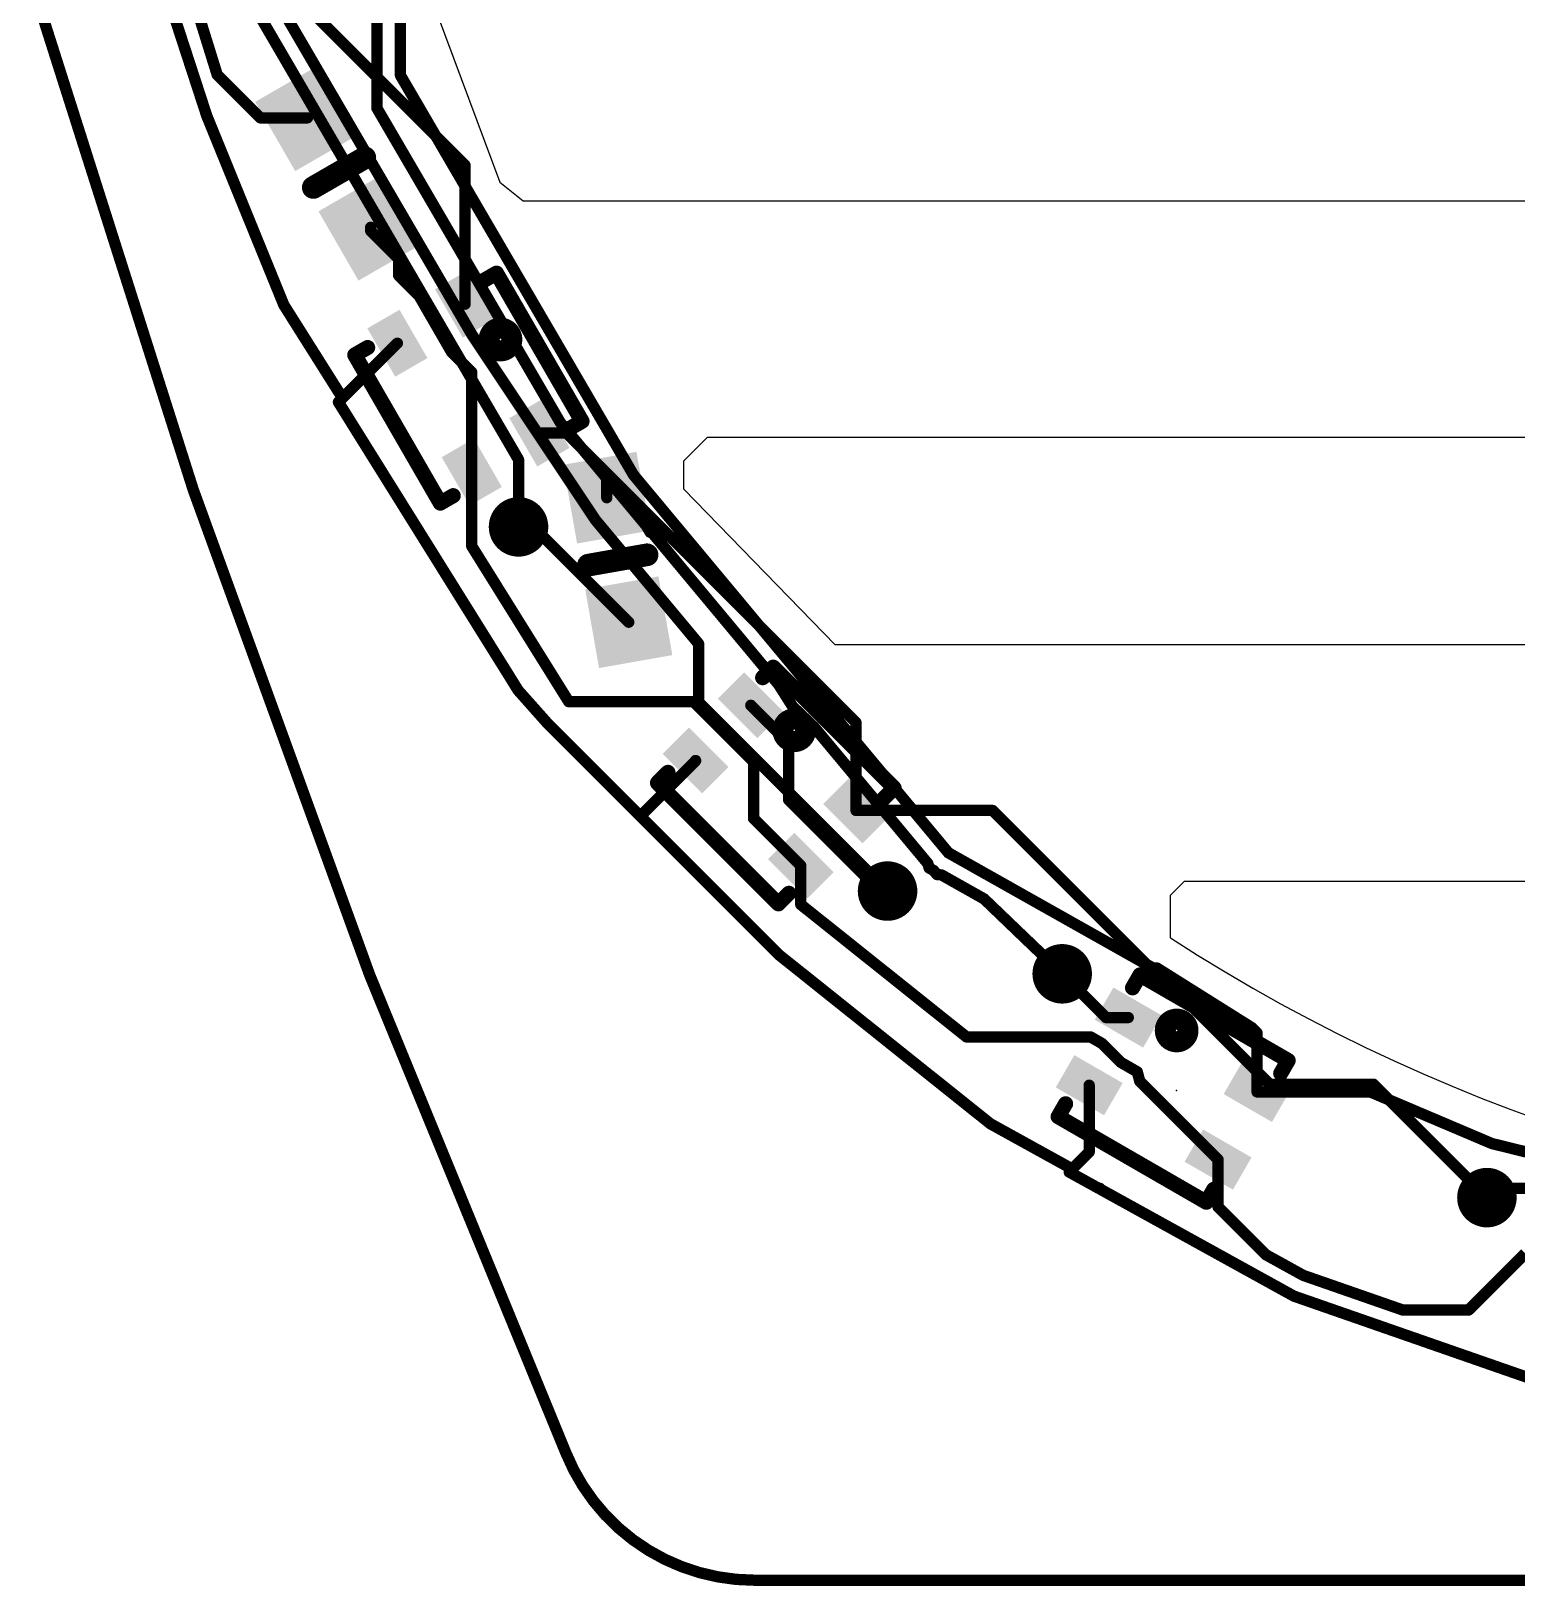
# Model space of a CAD drawing. Extents: x -74 to 74, y -25 to 38.
# Drawn here: x 7.92 to 27.9, y -25.48 to -4.57 of the extents above; entities that cross this region are included whole.
import ezdxf

# ---------------------------------------------------------------- set-up
doc = ezdxf.new("R2010")
doc.units = 0
for name, color, linetype in [('1', 12, 'CONTINUOUS'), ('16', 132, 'CONTINUOUS'), ('18', 110, 'CONTINUOUS'), ('20', 3, 'CONTINUOUS'), ('21', 40, 'CONTINUOUS'), ('23', 40, 'CONTINUOUS')]:
    doc.layers.add(name, color=color, linetype=linetype)

# ---------------------------------------------------------------- blocks, each defined once
blk = doc.blocks.new('RECT')
blk.add_solid([(-0.5, -0.5), (0.5, -0.5), (-0.5, 0.5), (0.5, 0.5)])
blk = doc.blocks.new('ROUNDV')
at = {"const_width": 0.5}
blk.add_lwpolyline([(0, -0.25, 1), (0, 0.25, 1), (0, -0.25)], format="xyb", dxfattribs=at)

msp = doc.modelspace()

# ---------------------------------------------------------------- linework, layer by layer
at = {"layer": '1', "const_width": 0.1524}
for points in [[(10.287, -5.715), (9.4018, -3.0042)], [(10.4268, -5.1613), (9.7893, -3.1089)], [(13.7582, -6.3776), (11.4718, -4.0912)], [(11.0064, -5.7409), (10.4268, -5.1613)], [(11.3224, -8.256), (10.287, -5.715)], [(11.64, -5.7409), (11.0064, -5.7409)], [(13.7582, -8.2457), (13.7582, -6.3776)], [(12.49, -7.2594), (12.49, -7.2131)], [(12.8652, -7.6346), (12.49, -7.2594)], [(12.8652, -7.8569), (12.8652, -7.6346)], [(13.1393, -8.131), (12.8652, -7.8569)], [(13.5785, -8.8917), (13.1393, -8.131)], [(12.1115, -9.508), (11.3224, -8.256)], [(12.8488, -8.7707), (12.1115, -9.508)], [(13.8488, -9.162), (13.5785, -8.8917)], [(13.8488, -10.5027), (13.8488, -9.162)], [(12.1115, -9.508), (12.0567, -9.5628)], [(12.0567, -9.5628), (12.0813, -9.6022)], [(12.0813, -9.6022), (14.4728, -13.4376)], [(14.7582, -9.9777), (15.1212, -9.9777)], [(15.1212, -9.9777), (15.6845, -10.541)], [(13.8488, -10.5027), (13.8488, -11.4991)], [(15.6639, -10.5616), (15.6845, -10.541)], [(15.6639, -10.8469), (15.6639, -10.5616)], [(15.6845, -10.541), (19.0145, -13.871)], [(14.6775, -11.2395), (14.4775, -11.2395)], [(15.9591, -12.5211), (14.6775, -11.2395)], [(13.8488, -11.4991), (15.152, -13.589)], [(14.4728, -13.4376), (14.8791, -13.8944)], [(15.152, -13.589), (16.8275, -13.589)], [(16.8275, -13.589), (17.637, -14.3985)], [(17.6003, -13.6378), (18.1083, -14.1458)], [(19.0145, -13.871), (19.0145, -15.052)], [(14.8791, -13.8944), (16.1134, -15.1286)], [(18.1083, -14.1458), (18.1083, -14.9078)], [(16.8578, -14.3842), (16.1134, -15.1286)], [(16.8578, -14.3803), (16.8578, -14.3842)], [(17.637, -14.3985), (17.637, -15.1595)], [(19.3358, -16.1354), (18.1083, -14.9078)], [(19.0145, -15.052), (20.8522, -15.052)], [(20.8522, -15.052), (22.9706, -17.1704)], [(16.1134, -15.1286), (17.9715, -16.9868)], [(17.637, -15.1595), (18.272, -15.7945)], [(18.272, -15.7945), (18.272, -16.3166)], [(19.4383, -16.1354), (19.3358, -16.1354)], [(18.272, -16.3166), (20.4989, -18.0958)], [(17.9715, -16.9868), (20.8231, -19.2651)], [(22.9706, -17.1704), (23.0604, -17.1704)], [(23.0604, -17.1704), (24.3295, -17.9678)], [(22.3741, -17.8358), (21.7861, -17.2478)], [(22.6742, -17.8358), (22.3741, -17.8358)], [(24.3295, -17.9678), (24.4062, -18.0445)], [(24.4062, -18.0445), (24.4062, -18.8358)], [(20.4989, -18.0958), (21.9829, -18.0958)], [(21.9829, -18.0958), (21.9846, -18.0975)], [(21.9846, -18.0975), (22.1702, -18.0975)], [(22.1702, -18.0975), (22.3201, -18.1841)], [(22.3201, -18.1841), (22.5737, -18.4376)], [(22.5737, -18.4376), (22.7952, -18.5655)], [(22.7952, -18.5655), (22.8295, -18.6934)], [(22.1492, -18.7452), (22.1492, -19.6438)], [(22.8295, -18.6934), (23.8812, -19.7452)], [(24.4062, -18.8358), (25.9285, -18.8358)], [(25.9285, -18.8358), (27.562, -19.5292)], [(20.8231, -19.2651), (21.9214, -19.8716)], [(22.1492, -19.6438), (21.9214, -19.8716)], [(27.562, -19.5292), (29.9642, -20.1217)], [(21.9214, -19.8716), (21.8804, -19.9125)], [(21.8804, -19.9125), (22.2734, -20.1295)], [(23.8812, -19.7452), (23.8812, -20.3823)], [(22.2734, -20.1295), (22.2885, -20.1295)], [(22.2885, -20.1295), (22.3071, -20.1481)], [(27.4955, -20.2565), (27.6199, -20.1321)], [(27.6199, -20.1321), (28.2367, -20.1321)], [(22.3071, -20.1481), (24.9019, -21.581)], [(23.8812, -20.3823), (24.5218, -21.0229)], [(24.5218, -21.0229), (25.0265, -21.3016)], [(27.2497, -21.7676), (28.0103, -21.007)], [(25.0265, -21.3016), (26.3651, -21.7676)], [(24.9019, -21.581), (28.1934, -22.7267)], [(26.3651, -21.7676), (27.2497, -21.7676)]]:
    msp.add_lwpolyline(points, dxfattribs=at)
at = {"layer": '1', "const_width": 0.0762}
for points in [[(10.4538, -5.1344, 1), (10.3999, -5.1883)], [(10.3905, -5.1726, 1), (10.4632, -5.15)], [(10.3223, -5.7006, 1), (10.2517, -5.7294)], [(10.2508, -5.7268, 1), (10.3232, -5.7032)], [(11.0064, -5.7028, 1), (11.0064, -5.779)], [(10.9795, -5.7678, 1), (11.0333, -5.7139)], [(11.64, -5.779, 1), (11.64, -5.7028)], [(13.7963, -6.3776, 1), (13.7201, -6.3776)], [(13.7312, -6.4046, 1), (13.7851, -6.3507)], [(12.5281, -7.2131, 1), (12.4519, -7.2131)], [(12.5169, -7.2325, 1), (12.4631, -7.2864)], [(12.4519, -7.2594, 1), (12.5281, -7.2594)], [(12.9033, -7.6346, 1), (12.8271, -7.6346)], [(12.8382, -7.6616, 1), (12.8921, -7.6077)], [(12.8921, -7.8299, 1), (12.8382, -7.8838)], [(12.8271, -7.8569, 1), (12.9033, -7.8569)], [(13.1723, -8.1119, 1), (13.1063, -8.15)], [(13.1124, -8.1579, 1), (13.1663, -8.1041)], [(11.3546, -8.2357, 1), (11.2902, -8.2763)], [(11.2871, -8.2704, 1), (11.3577, -8.2416)], [(13.7201, -8.2457, 1), (13.7963, -8.2457)], [(12.8758, -8.7976, 1), (12.8219, -8.7437)], [(13.6055, -8.8648, 1), (13.5516, -8.9187)], [(13.5455, -8.9108, 1), (13.6115, -8.8727)], [(13.8869, -9.162, 1), (13.8107, -9.162)], [(13.8219, -9.189, 1), (13.8758, -9.1351)], [(12.089, -9.5426, 1), (12.0244, -9.583)], [(12.0298, -9.5359, 1), (12.0837, -9.5897)], [(12.1136, -9.5821, 1), (12.049, -9.6224)], [(12.049, -9.6224, 1), (12.1136, -9.5821)], [(12.0846, -9.4811, 1), (12.1384, -9.5349)], [(12.0793, -9.5283, 1), (12.1437, -9.4877)], [(12.1384, -9.5349, 1), (12.0846, -9.4811)], [(14.7582, -9.9396, 1), (14.7582, -10.0158)], [(15.1482, -9.9508, 1), (15.0943, -10.0047)], [(15.1212, -10.0158, 1), (15.1212, -9.9396)], [(13.8869, -10.5027, 1), (13.8107, -10.5027)], [(13.8107, -10.5027, 1), (13.8869, -10.5027)], [(15.702, -10.5616, 1), (15.6258, -10.5616)], [(15.637, -10.5347, 1), (15.6908, -10.5885)], [(15.7114, -10.5141, 1), (15.6576, -10.5679)], [(15.7114, -10.5679, 1), (15.6576, -10.5141)], [(15.6576, -10.5679, 1), (15.7114, -10.5141)], [(15.6258, -10.8469, 1), (15.702, -10.8469)], [(14.4775, -11.2014, 1), (14.4775, -11.2776)], [(14.7045, -11.2126, 1), (14.6506, -11.2664)], [(14.6775, -11.2776, 1), (14.6775, -11.2014)], [(13.8812, -11.4789, 1), (13.8165, -11.5192)], [(13.8107, -11.4991, 1), (13.8869, -11.4991)], [(15.9322, -12.548, 1), (15.986, -12.4941)], [(14.5012, -13.4123, 1), (14.4443, -13.463)], [(14.4405, -13.4578, 1), (14.5051, -13.4175)], [(15.152, -13.5509, 1), (15.152, -13.6271)], [(15.1196, -13.6092, 1), (15.1843, -13.5688)], [(16.8544, -13.5621, 1), (16.8006, -13.6159)], [(16.8275, -13.6271, 1), (16.8275, -13.5509)], [(17.6272, -13.6109, 1), (17.5733, -13.6648)], [(19.0526, -13.871, 1), (18.9764, -13.871)], [(14.9061, -13.8674, 1), (14.8522, -13.9213)], [(14.8507, -13.9197, 1), (14.9076, -13.869)], [(18.9875, -13.8979, 1), (19.0414, -13.844)], [(18.1464, -14.1458, 1), (18.0702, -14.1458)], [(18.0813, -14.1728, 1), (18.1352, -14.1189)], [(16.8959, -14.3803, 1), (16.8197, -14.3803)], [(16.8197, -14.3842, 1), (16.8959, -14.3842)], [(16.8847, -14.4111, 1), (16.8309, -14.3573)], [(17.6751, -14.3985, 1), (17.5989, -14.3985)], [(17.6101, -14.4255, 1), (17.664, -14.3716)], [(18.1352, -14.8809, 1), (18.0813, -14.9348)], [(18.0702, -14.9078, 1), (18.1464, -14.9078)], [(19.0145, -15.0139, 1), (19.0145, -15.0901)], [(18.9764, -15.052, 1), (19.0526, -15.052)], [(20.8792, -15.0251, 1), (20.8253, -15.079)], [(20.8522, -15.0901, 1), (20.8522, -15.0139)], [(16.1403, -15.1017, 1), (16.0864, -15.1556)], [(16.0864, -15.1017, 1), (16.1403, -15.1556)], [(16.0864, -15.1556, 1), (16.1403, -15.1017)], [(17.664, -15.1325, 1), (17.6101, -15.1864)], [(17.5989, -15.1595, 1), (17.6751, -15.1595)], [(18.3101, -15.7945, 1), (18.2339, -15.7945)], [(18.2451, -15.8214, 1), (18.299, -15.7675)], [(19.3358, -16.0973, 1), (19.3358, -16.1735)], [(19.3089, -16.1623, 1), (19.3628, -16.1084)], [(19.4383, -16.1735, 1), (19.4383, -16.0973)], [(18.2958, -16.2868, 1), (18.2482, -16.3464)], [(18.2339, -16.3166, 1), (18.3101, -16.3166)], [(17.9953, -16.957, 1), (17.9478, -17.0165)], [(17.9446, -17.0137, 1), (17.9985, -16.9598)], [(22.9706, -17.1323, 1), (22.9706, -17.2085)], [(22.9437, -17.1973, 1), (22.9975, -17.1435)], [(23.0807, -17.1381, 1), (23.0402, -17.2027)], [(23.0604, -17.2085, 1), (23.0604, -17.1323)], [(21.813, -17.2209, 1), (21.7592, -17.2747)], [(22.3741, -17.7977, 1), (22.3741, -17.8739)], [(22.6742, -17.8739, 1), (22.6742, -17.7977)], [(22.3472, -17.8628, 1), (22.4011, -17.8089)], [(24.3565, -17.9408, 1), (24.3026, -17.9947)], [(24.3093, -18, 1), (24.3498, -17.9355)], [(24.4443, -18.0445, 1), (24.3681, -18.0445)], [(20.4989, -18.0577, 1), (20.4989, -18.1339)], [(20.4752, -18.1256, 1), (20.5227, -18.0661)], [(22.0099, -18.0689, 1), (21.956, -18.1228)], [(21.9846, -18.0594, 1), (21.9846, -18.1356)], [(21.9576, -18.1244, 1), (22.0115, -18.0706)], [(21.9829, -18.1339, 1), (21.9829, -18.0577)], [(22.1892, -18.0645, 1), (22.1511, -18.1305)], [(22.1702, -18.1356, 1), (22.1702, -18.0594)], [(22.3471, -18.1571, 1), (22.2932, -18.211)], [(22.3011, -18.2171, 1), (22.3392, -18.1511)], [(24.3793, -18.0714, 1), (24.4332, -18.0175)], [(22.5927, -18.4046, 1), (22.5546, -18.4706)], [(22.5467, -18.4646, 1), (22.6006, -18.4107)], [(22.832, -18.5557, 1), (22.7584, -18.5754)], [(22.7762, -18.5985, 1), (22.8143, -18.5325)], [(22.1873, -18.7452, 1), (22.1111, -18.7452)], [(22.8564, -18.6665, 1), (22.8026, -18.7204)], [(22.7927, -18.7033, 1), (22.8663, -18.6836)], [(24.4062, -18.7977, 1), (24.4062, -18.8739)], [(24.3681, -18.8358, 1), (24.4443, -18.8358)], [(25.9433, -18.8008, 1), (25.9136, -18.8709)], [(25.9285, -18.8739, 1), (25.9285, -18.7977)], [(20.8415, -19.2317, 1), (20.8047, -19.2984)], [(20.7993, -19.2948, 1), (20.8469, -19.2353)], [(22.1111, -19.6438, 1), (22.1873, -19.6438)], [(22.1761, -19.6707, 1), (22.1222, -19.6168)], [(27.5711, -19.4922, 1), (27.5528, -19.5661)], [(27.5471, -19.5642, 1), (27.5768, -19.4941)], [(21.8989, -19.8791, 1), (21.862, -19.9458)], [(21.8535, -19.8855, 1), (21.9074, -19.9394)], [(21.8944, -19.8446, 1), (21.9483, -19.8985)], [(21.9483, -19.8985, 1), (21.8944, -19.8446)], [(21.9029, -19.9049, 1), (21.9398, -19.8382)], [(23.9193, -19.7452, 1), (23.8431, -19.7452)], [(23.8543, -19.7721, 1), (23.9082, -19.7182)], [(22.2734, -20.0914, 1), (22.2734, -20.1676)], [(22.3154, -20.1026, 1), (22.2616, -20.1564)], [(22.255, -20.1629, 1), (22.2919, -20.0961)], [(22.2885, -20.1676, 1), (22.2885, -20.0914)], [(27.6199, -20.094, 1), (27.6199, -20.1702)], [(27.6468, -20.1591, 1), (27.5929, -20.1052)], [(22.3255, -20.1147, 1), (22.2887, -20.1814)], [(22.2801, -20.175, 1), (22.334, -20.1211)], [(27.4686, -20.2296, 1), (27.5224, -20.2834)], [(23.9082, -20.3554, 1), (23.8543, -20.4093)], [(23.8431, -20.3823, 1), (23.9193, -20.3823)], [(24.5402, -20.9896, 1), (24.5034, -21.0563)], [(24.4949, -21.0499, 1), (24.5488, -20.996)], [(25.039, -21.2656, 1), (25.014, -21.3376)], [(25.0081, -21.335, 1), (25.0449, -21.2683)], [(24.9144, -21.545, 1), (24.8893, -21.617)], [(24.8834, -21.6143, 1), (24.9203, -21.5476)], [(26.3651, -21.7295, 1), (26.3651, -21.8057)], [(26.3525, -21.8036, 1), (26.3776, -21.7316)], [(27.2228, -21.7406, 1), (27.2766, -21.7945)], [(27.2497, -21.8057, 1), (27.2497, -21.7295)]]:
    msp.add_lwpolyline(points, format="xyb", dxfattribs=at)
at = {"layer": '16', "const_width": 0.1524}
for points in [[(13.8492, -8.6528), (10.1097, -2.2423)], [(14.4775, -10.3348), (9.8663, -2.4299)], [(12.573, -5.6092), (12.573, -3.9504)], [(12.8905, -4.064), (12.8905, -5.1707)], [(12.8905, -5.1707), (16.0232, -10.541)], [(15.0379, -9.8348), (12.573, -5.6092)], [(15.5103, -11.1445), (13.8492, -8.6528)], [(16.196, -11.2246), (15.0379, -9.8348)], [(14.4775, -11.2395), (14.4775, -10.3348)], [(16.0232, -10.541), (20.2565, -15.621)], [(16.8983, -12.8101), (15.5103, -11.1445)], [(16.2468, -11.3116), (16.196, -11.2246)], [(16.2747, -11.319), (16.2468, -11.3116)], [(17.9708, -13.3542), (16.2747, -11.319)], [(16.8983, -12.8101), (16.8983, -13.5953)], [(18.161, -13.6525), (17.9708, -13.3542)], [(19.4383, -16.1354), (16.8983, -13.5953)], [(18.4513, -13.9309), (18.161, -13.6525)], [(19.9805, -15.7659), (18.4513, -13.9309)], [(20.2565, -15.621), (23.0188, -17.1768)], [(19.9969, -15.8246), (19.9805, -15.7659)], [(20.0582, -15.8591), (19.9969, -15.8246)], [(20.1032, -15.9131), (20.0582, -15.8591)], [(20.1639, -15.9186), (20.1032, -15.9131)], [(20.7361, -16.2409), (20.1639, -15.9186)], [(21.7861, -17.2478), (20.7361, -16.2409)], [(24.5745, -18.7325), (23.0188, -17.1768)], [(25.9715, -18.7325), (24.5745, -18.7325)], [(27.4955, -20.2565), (25.9715, -18.7325)]]:
    msp.add_lwpolyline(points, dxfattribs=at)
at = {"layer": '16', "const_width": 0.0762}
for points in [[(12.9234, -5.1515, 1), (12.8576, -5.1899)], [(12.8524, -5.1707, 1), (12.9286, -5.1707)], [(12.6059, -5.59, 1), (12.5401, -5.6284)], [(12.5349, -5.6092, 1), (12.6111, -5.6092)], [(13.8809, -8.6317, 1), (13.8175, -8.674)], [(13.8163, -8.672, 1), (13.8821, -8.6336)], [(15.0672, -9.8104, 1), (15.0086, -9.8592)], [(15.005, -9.854, 1), (15.0708, -9.8156)], [(14.5156, -10.3348, 1), (14.4394, -10.3348)], [(14.4446, -10.354, 1), (14.5104, -10.3156)], [(16.0524, -10.5166, 1), (15.9939, -10.5654)], [(15.9903, -10.5602, 1), (16.0561, -10.5218)], [(15.5395, -11.1201, 1), (15.481, -11.1688)], [(14.4394, -11.2395, 1), (14.5156, -11.2395)], [(15.4786, -11.1656, 1), (15.542, -11.1233)], [(16.229, -11.2054, 1), (16.1631, -11.2438)], [(16.1668, -11.249, 1), (16.2253, -11.2002)], [(16.2565, -11.2748, 1), (16.2371, -11.3485)], [(16.2139, -11.3308, 1), (16.2797, -11.2924)], [(16.304, -11.2946, 1), (16.2454, -11.3434)], [(16.265, -11.3558, 1), (16.2844, -11.2821)], [(16.9364, -12.8101, 1), (16.8602, -12.8101)], [(16.869, -12.8345, 1), (16.9276, -12.7857)], [(18.0029, -13.3337, 1), (17.9386, -13.3747)], [(17.9415, -13.3786, 1), (18, -13.3298)], [(16.9252, -13.5684, 1), (16.8714, -13.6223)], [(16.8602, -13.5953, 1), (16.9364, -13.5953)], [(18.1874, -13.625, 1), (18.1346, -13.68)], [(18.1289, -13.673, 1), (18.1931, -13.632)], [(18.4806, -13.9065, 1), (18.422, -13.9552)], [(18.4249, -13.9584, 1), (18.4777, -13.9034)], [(20.2752, -15.5878, 1), (20.2378, -15.6542)], [(20.2272, -15.6454, 1), (20.2858, -15.5966)], [(20.0172, -15.7557, 1), (19.9438, -15.7762)], [(19.9513, -15.7903, 1), (20.0098, -15.7415)], [(20.0156, -15.7914, 1), (19.9782, -15.8578)], [(19.9602, -15.8349, 1), (20.0336, -15.8144)], [(20.0874, -15.8347, 1), (20.0289, -15.8835)], [(20.0395, -15.8923, 1), (20.0769, -15.8259)], [(20.1066, -15.8752, 1), (20.0997, -15.9511)], [(20.0739, -15.9375, 1), (20.1324, -15.8887)], [(20.1826, -15.8854, 1), (20.1452, -15.9518)], [(20.1604, -15.9566, 1), (20.1673, -15.8807)], [(19.4114, -16.1623, 1), (19.4652, -16.1084)], [(20.7625, -16.2134, 1), (20.7097, -16.2684)], [(20.7174, -16.2741, 1), (20.7548, -16.2077)], [(23.0457, -17.1498, 1), (22.9918, -17.2037)], [(23.0001, -17.2099, 1), (23.0374, -17.1436)], [(21.7597, -17.2753, 1), (21.8125, -17.2203)], [(24.5745, -18.6944, 1), (24.5745, -18.7706)], [(24.5476, -18.7594, 1), (24.6014, -18.7056)], [(25.9984, -18.7056, 1), (25.9446, -18.7594)], [(25.9715, -18.7706, 1), (25.9715, -18.6944)], [(27.4686, -20.2834, 1), (27.5224, -20.2296)]]:
    msp.add_lwpolyline(points, format="xyb", dxfattribs=at)
at = {"layer": '20'}
for p, q in [((13.3985, -4.3815), (14.224, -6.604)), ((14.224, -6.604), (14.5415, -6.858)), ((14.5415, -6.858), (57.7215, -6.858)), ((16.7005, -10.3505), (17.018, -10.033)), ((17.018, -10.033), (55.3085, -10.033)), ((16.7005, -10.7315), (16.7005, -10.3505)), ((18.7325, -12.827), (16.7005, -10.7315)), ((53.594, -12.827), (18.7325, -12.827)), ((23.241, -16.1925), (23.4315, -16.002)), ((23.4315, -16.002), (48.8315, -16.002)), ((23.241, -16.764), (23.241, -16.1925))]:
    msp.add_line(p, q, dxfattribs=at)
for points, const_width in [([(8.001, -4.1275, 0.0306), (15.113, -23.6855)], 0.1524), ([(15.113, -23.6855, 0.3059), (17.653, -25.4)], 0.1524), ([(15.1483, -23.6713, 1), (15.0777, -23.6997)], 0.0762), ([(15.0781, -23.7007, 1), (15.1479, -23.6703)], 0.0762), ([(17.653, -25.3619, 1), (17.653, -25.4381)], 0.0762), ([(17.653, -25.4381, 1), (17.653, -25.3619)], 0.0762)]:
    msp.add_lwpolyline(points, format="xyb", dxfattribs=dict(at, const_width=const_width))
at = {"layer": '20', "const_width": 0.1524}
msp.add_lwpolyline([(55.6895, -25.4), (17.653, -25.4)], dxfattribs=at)
at = {"layer": '20'}
msp.add_arc((36.1858, 3.2253), 23.8147, 237.0735, 302.0735, dxfattribs=at)
at = {"layer": '21'}
for points, const_width in [([(12.4114, -6.277), (11.7186, -6.677)], 0.3048), ([(14.0079, -7.9283), (14.1811, -7.8283)], 0.2032), ([(14.1811, -7.8283), (15.3311, -9.8201)], 0.2032), ([(12.4491, -8.8283), (12.2759, -8.9283)], 0.2032), ([(12.2759, -8.9283), (13.4259, -10.9201)], 0.2032), ([(15.3311, -9.8201), (15.1579, -9.9201)], 0.2032), ([(13.4259, -10.9201), (13.5991, -10.8201)], 0.2032), ([(15.4176, -11.7535), (16.2054, -11.6145)], 0.3048), ([(17.7594, -13.2666), (17.9008, -13.1252)], 0.2032), ([(17.9008, -13.1252), (19.5271, -14.7515)], 0.2032), ([(16.4866, -14.5394), (16.3452, -14.6808)], 0.2032), ([(16.3452, -14.6808), (17.9715, -16.3071)], 0.2032), ([(19.5271, -14.7515), (19.3857, -14.8929)], 0.2032), ([(17.9715, -16.3071), (18.1129, -16.1657)], 0.2032), ([(22.7318, -17.4361), (22.8318, -17.2629)], 0.2032), ([(22.8318, -17.2629), (24.8236, -18.4129)], 0.2032), ([(24.8236, -18.4129), (24.7236, -18.5861)], 0.2032), ([(21.8318, -18.9949), (21.7318, -19.1681)], 0.2032), ([(21.7318, -19.1681), (23.7236, -20.3181)], 0.2032), ([(23.7236, -20.3181), (23.8236, -20.1449)], 0.2032)]:
    msp.add_lwpolyline(points, dxfattribs=dict(at, const_width=const_width))
for points, const_width in [([(12.4495, -6.343, 1), (12.3733, -6.211)], 0.1524), ([(11.6805, -6.611, 1), (11.7567, -6.743)], 0.1524), ([(14.2251, -7.8029, 1), (14.1371, -7.8537)], 0.1016), ([(14.2065, -7.8723, 1), (14.1557, -7.7843)], 0.1016), ([(13.9825, -7.8843, 1), (14.0333, -7.9723)], 0.1016), ([(14.2347, -8.8625, 1), (14.2347, -8.5797, 1), (14.2347, -8.8625)], 0.3048), ([(12.4745, -8.8723, 1), (12.4237, -8.7843)], 0.1016), ([(12.3199, -8.9029, 1), (12.2319, -8.9537)], 0.1016), ([(12.2505, -8.8843, 1), (12.3013, -8.9723)], 0.1016), ([(15.2871, -9.8455, 1), (15.3751, -9.7947)], 0.1016), ([(15.3565, -9.8641, 1), (15.3057, -9.7761)], 0.1016), ([(15.1325, -9.8761, 1), (15.1833, -9.9641)], 0.1016), ([(13.4005, -10.8761, 1), (13.4513, -10.9641)], 0.1016), ([(13.3819, -10.9455, 1), (13.4699, -10.8947)], 0.1016), ([(13.6245, -10.8641, 1), (13.5737, -10.7761)], 0.1016), ([(16.2187, -11.6896, 1), (16.1922, -11.5395)], 0.1524), ([(15.4043, -11.6784, 1), (15.4308, -11.8285)], 0.1524), ([(17.9367, -13.0892, 1), (17.8649, -13.1611)], 0.1016), ([(17.9367, -13.1611, 1), (17.8649, -13.0892)], 0.1016), ([(17.7234, -13.2307, 1), (17.7953, -13.3025)], 0.1016), ([(18.1836, -14.1151, 1), (18.1836, -13.8323, 1), (18.1836, -14.1151)], 0.3048), ([(16.3811, -14.6449, 1), (16.3092, -14.7167)], 0.1016), ([(16.3092, -14.6449, 1), (16.3811, -14.7167)], 0.1016), ([(16.5225, -14.5753, 1), (16.4507, -14.5034)], 0.1016), ([(19.3498, -14.857, 1), (19.4216, -14.9288)], 0.1016), ([(19.5631, -14.7874, 1), (19.4912, -14.7156)], 0.1016), ([(19.4912, -14.7874, 1), (19.5631, -14.7156)], 0.1016), ([(18.1488, -16.2016, 1), (18.077, -16.1298)], 0.1016), ([(17.9356, -16.2712, 1), (18.0074, -16.3431)], 0.1016), ([(17.9356, -16.3431, 1), (18.0074, -16.2712)], 0.1016), ([(22.8572, -17.2189, 1), (22.8064, -17.3069)], 0.1016), ([(22.8758, -17.2883, 1), (22.7878, -17.2375)], 0.1016), ([(22.6878, -17.4107, 1), (22.7758, -17.4615)], 0.1016), ([(23.3246, -18.1507, 1), (23.3246, -17.8679, 1), (23.3246, -18.1507)], 0.3048), ([(24.8676, -18.4383, 1), (24.7796, -18.3875)], 0.1016), ([(24.7982, -18.4569, 1), (24.849, -18.3689)], 0.1016), ([(24.6796, -18.5607, 1), (24.7676, -18.6115)], 0.1016), ([(21.8758, -19.0203, 1), (21.7878, -18.9695)], 0.1016), ([(21.7572, -19.1241, 1), (21.7064, -19.2121)], 0.1016), ([(21.6878, -19.1427, 1), (21.7758, -19.1935)], 0.1016), ([(23.8676, -20.1703, 1), (23.7796, -20.1195)], 0.1016), ([(23.6796, -20.2927, 1), (23.7676, -20.3435)], 0.1016), ([(23.6982, -20.3621, 1), (23.749, -20.2741)], 0.1016)]:
    msp.add_lwpolyline(points, format="xyb", dxfattribs=dict(at, const_width=const_width))
at = {"layer": '23'}
for p in [(12.065, -6.477), (13.8285, -9.4175), (15.8115, -11.684), (17.9715, -14.7515), (23.321, -18.8155)]:
    msp.add_point(p, dxfattribs=at)

# ---------------------------------------------------------------- block references
at = {"layer": '1', "xscale": 1.075}
for p, rotation in [((11.64, -5.7409), 300), ((12.49, -7.2131), 300), ((15.6639, -10.8469), 100), ((15.9591, -12.5211), 100)]:
    msp.add_blockref('RECT', p, dxfattribs=dict(at, rotation=rotation))
at = {"layer": '1', "xscale": 0.75, "yscale": 0.5}
for p, rotation in [((13.7582, -8.2457), 300), ((12.8488, -8.7707), 300), ((14.7582, -9.9777), 300), ((13.8488, -10.5027), 300), ((17.6003, -13.6378), 315), ((16.8578, -14.3803), 315), ((19.0145, -15.052), 315), ((18.272, -15.7945), 315), ((22.6742, -17.8358), 330), ((22.1492, -18.7452), 330), ((24.4062, -18.8358), 330), ((23.8812, -19.7452), 330)]:
    msp.add_blockref('RECT', p, dxfattribs=dict(at, rotation=rotation))
at = {"layer": '18', "xscale": 0.8001, "yscale": 0.8001}
for p in [(14.4775, -11.2395), (14.4775, -11.2395), (19.4383, -16.1354), (19.4383, -16.1354), (21.7861, -17.2478), (21.7861, -17.2478), (27.4955, -20.2565), (27.4955, -20.2565)]:
    msp.add_blockref('ROUNDV', p, dxfattribs=at)

doc.saveas('drawing.dxf')
